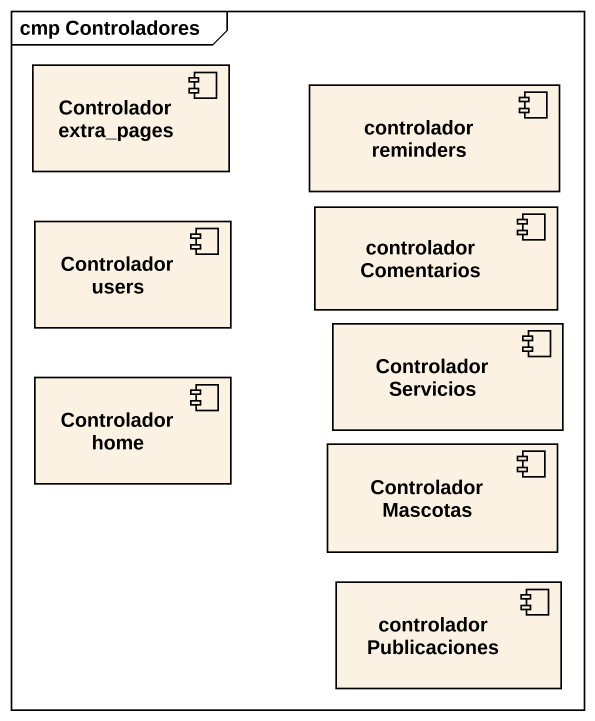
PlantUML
@startuml
mainframe cmp Controladores
component "Controlador extra_pages" as Controlador_extra_pages
component "controlador reminders" as controlador_reminders
component "Controlador users" as Controlador_users
component "controlador Comentarios" as controlador_Comentarios
component "Controlador Servicios" as Controlador_Servicios
component "Controlador home" as Controlador_home
component "Controlador Mascotas" as Controlador_Mascotas
component "controlador Publicaciones" as controlador_Publicaciones
@enduml
